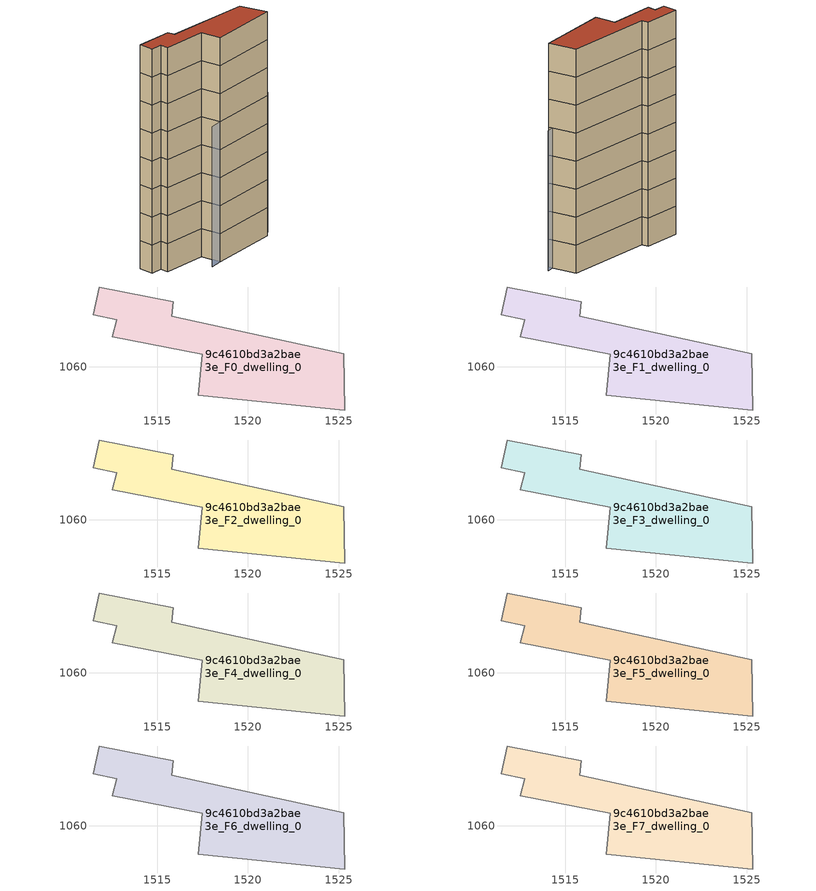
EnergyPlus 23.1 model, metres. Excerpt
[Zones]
9c4610bd3a2bae3e_F0_dwelling_0
 floor ground (EU_floor_Construction): 1525.27,1060.72 1525.34,1057.61 1517.26,1058.42 1517.47,1060.68 1512.51,1061.66 1512.76,1062.6 1511.46,1062.85 1511.79,1064.4 1515.86,1063.58 1515.79,1062.77 z0
 wall adiabatic (EU_wall_Construction): 1517.26,1058.42 1525.34,1057.61 1525.27,1060.72 1515.79,1062.77 1515.86,1063.58 1511.79,1064.4 1511.46,1062.85 1512.76,1062.6 1512.51,1061.66 1517.47,1060.68 1517.26,1058.42 z0:3
9c4610bd3a2bae3e_F1_dwelling_0
 floor to 9c4610bd3a2bae3e_F0_dwelling_0 (EU_floor_Construction): 1525.27,1060.72 1525.34,1057.61 1517.26,1058.42 1517.47,1060.68 1512.51,1061.66 1512.76,1062.6 1511.46,1062.85 1511.79,1064.4 1515.86,1063.58 1515.79,1062.77 z3
 wall adiabatic (EU_wall_Construction): 1517.26,1058.42 1525.34,1057.61 1525.27,1060.72 1515.79,1062.77 1515.86,1063.58 1511.79,1064.4 1511.46,1062.85 1512.76,1062.6 1512.51,1061.66 1517.47,1060.68 1517.26,1058.42 z3:6
9c4610bd3a2bae3e_F2_dwelling_0
 floor to 9c4610bd3a2bae3e_F1_dwelling_0 (EU_floor_Construction): 1525.27,1060.72 1525.34,1057.61 1517.26,1058.42 1517.47,1060.68 1512.51,1061.66 1512.76,1062.6 1511.46,1062.85 1511.79,1064.4 1515.86,1063.58 1515.79,1062.77 z6
 wall adiabatic (EU_wall_Construction): 1517.26,1058.42 1525.34,1057.61 1525.27,1060.72 1515.79,1062.77 1515.86,1063.58 1511.79,1064.4 1511.46,1062.85 1512.76,1062.6 1512.51,1061.66 1517.47,1060.68 1517.26,1058.42 z6:9
9c4610bd3a2bae3e_F3_dwelling_0
 floor to 9c4610bd3a2bae3e_F2_dwelling_0 (EU_floor_Construction): 1525.27,1060.72 1525.34,1057.61 1517.26,1058.42 1517.47,1060.68 1512.51,1061.66 1512.76,1062.6 1511.46,1062.85 1511.79,1064.4 1515.86,1063.58 1515.79,1062.77 z9
 wall adiabatic (EU_wall_Construction): 1517.26,1058.42 1525.34,1057.61 1525.27,1060.72 1515.79,1062.77 1515.86,1063.58 1511.79,1064.4 1511.46,1062.85 1512.76,1062.6 1512.51,1061.66 1517.47,1060.68 1517.26,1058.42 z9:12
9c4610bd3a2bae3e_F4_dwelling_0
 floor to 9c4610bd3a2bae3e_F3_dwelling_0 (EU_floor_Construction): 1525.27,1060.72 1525.34,1057.61 1517.26,1058.42 1517.47,1060.68 1512.51,1061.66 1512.76,1062.6 1511.46,1062.85 1511.79,1064.4 1515.86,1063.58 1515.79,1062.77 z12
 wall adiabatic (EU_wall_Construction): 1517.26,1058.42 1525.34,1057.61 1525.27,1060.72 1515.79,1062.77 1515.86,1063.58 1511.79,1064.4 1511.46,1062.85 1512.76,1062.6 1512.51,1061.66 1517.47,1060.68 1517.26,1058.42 z12:15
9c4610bd3a2bae3e_F5_dwelling_0
 floor to 9c4610bd3a2bae3e_F4_dwelling_0 (EU_floor_Construction): 1525.27,1060.72 1525.34,1057.61 1517.26,1058.42 1517.47,1060.68 1512.51,1061.66 1512.76,1062.6 1511.46,1062.85 1511.79,1064.4 1515.86,1063.58 1515.79,1062.77 z15
 wall adiabatic (EU_wall_Construction): 1517.26,1058.42 1525.34,1057.61 1525.27,1060.72 1515.79,1062.77 1515.86,1063.58 1511.79,1064.4 1511.46,1062.85 1512.76,1062.6 1512.51,1061.66 1517.47,1060.68 1517.26,1058.42 z15:18
9c4610bd3a2bae3e_F6_dwelling_0
 floor to 9c4610bd3a2bae3e_F5_dwelling_0 (EU_floor_Construction): 1525.27,1060.72 1525.34,1057.61 1517.26,1058.42 1517.47,1060.68 1512.51,1061.66 1512.76,1062.6 1511.46,1062.85 1511.79,1064.4 1515.86,1063.58 1515.79,1062.77 z18
 wall adiabatic (EU_wall_Construction): 1517.26,1058.42 1525.34,1057.61 1525.27,1060.72 1515.79,1062.77 1515.86,1063.58 1511.79,1064.4 1511.46,1062.85 1512.76,1062.6 1512.51,1061.66 1517.47,1060.68 1517.26,1058.42 z18:21
9c4610bd3a2bae3e_F7_dwelling_0
 floor to 9c4610bd3a2bae3e_F6_dwelling_0 (EU_floor_Construction): 1525.27,1060.72 1525.34,1057.61 1517.26,1058.42 1517.47,1060.68 1512.51,1061.66 1512.76,1062.6 1511.46,1062.85 1511.79,1064.4 1515.86,1063.58 1515.79,1062.77 z21
 wall adiabatic (EU_wall_Construction): 1517.26,1058.42 1525.34,1057.61 1525.27,1060.72 1515.79,1062.77 1515.86,1063.58 1511.79,1064.4 1511.46,1062.85 1512.76,1062.6 1512.51,1061.66 1517.47,1060.68 1517.26,1058.42 z21:24
 roof outside (EU_roof_Construction): 1525.34,1057.61 1525.27,1060.72 1515.79,1062.77 1515.86,1063.58 1511.79,1064.4 1511.46,1062.85 1512.76,1062.6 1512.51,1061.66 1517.47,1060.68 1517.26,1058.42 z24
shading: 1515.78,1058.49 1526.1,1057.99 z0:15
[Building]
EU S2 Campaign: North Axis=0; Terrain=City; Solar Distribution=FullExterior
[Site:Location]
Bologna: Latitude=44.5; Longitude=11.25; Time Zone=1; Elevation=37
[SizingPeriod:WeatherFileDays]
AnnualSizingPeriod: Begin Month=1; Begin Day of Month=1; End Month=12; End Day of Month=31; Day of Week for Start Day=Monday; Use Weather File Daylight Saving Period=No; Use Weather File Rain and Snow Indicators=No
[MATERIAL]
EU_InternalMass_Material: Roughness=MediumRough; Thickness=0.1; Conductivity=1; Density=1800; Specific Heat=900; Thermal Absorptance=0.9; Solar Absorptance=0.7; Visible Absorptance=0.7
[MATERIAL:NOMASS] Roughness=MediumRough; Thermal Absorptance=0.9; Solar Absorptance=0.7; Visible Absorptance=0.7
Name | Thermal Resistance
EU_wall_NoMass | 0.905828
EU_roof_NoMass | 0.37593
EU_floor_NoMass | 0.67114
[CONSTRUCTION]
EU_wall_Construction: EU_wall_NoMass
EU_roof_Construction: EU_roof_NoMass
EU_floor_Construction: EU_floor_NoMass
EU_InternalMass_Construction: EU_InternalMass_Material
[ZONE] Type=1; Multiplier=1; Ceiling Height=autocalculate; Floor Area=autocalculate; Part of Total Floor Area=Yes
Name | Volume
9c4610bd3a2bae3e_F0_dwelling_0 | 122.501
9c4610bd3a2bae3e_F1_dwelling_0; 9c4610bd3a2bae3e_F2_dwelling_0; 9c4610bd3a2bae3e_F3_dwelling_0; 9c4610bd3a2bae3e_F4_dwelling_0; 9c4610bd3a2bae3e_F5_dwelling_0; 9c4610bd3a2bae3e_F6_dwelling_0; 9c4610bd3a2bae3e_F7_dwelling_0 | 122.502
[INTERNALMASS] Construction=EU_InternalMass_Construction; Surface Area=40.834
Name | Zone or ZoneList
9c4610bd3a2bae3e_F0_dwelling_0_EU_InternalMass | 9c4610bd3a2bae3e_F0_dwelling_0
9c4610bd3a2bae3e_F1_dwelling_0_EU_InternalMass | 9c4610bd3a2bae3e_F1_dwelling_0
9c4610bd3a2bae3e_F2_dwelling_0_EU_InternalMass | 9c4610bd3a2bae3e_F2_dwelling_0
9c4610bd3a2bae3e_F3_dwelling_0_EU_InternalMass | 9c4610bd3a2bae3e_F3_dwelling_0
9c4610bd3a2bae3e_F4_dwelling_0_EU_InternalMass | 9c4610bd3a2bae3e_F4_dwelling_0
9c4610bd3a2bae3e_F5_dwelling_0_EU_InternalMass | 9c4610bd3a2bae3e_F5_dwelling_0
9c4610bd3a2bae3e_F6_dwelling_0_EU_InternalMass | 9c4610bd3a2bae3e_F6_dwelling_0
9c4610bd3a2bae3e_F7_dwelling_0_EU_InternalMass | 9c4610bd3a2bae3e_F7_dwelling_0
[OTHEREQUIPMENT] Fuel Type=Electricity; Design Level Calculation Method=Watts/Area; Power per Zone Floor Area=1; Fraction Latent=0; Fraction Radiant=0; Fraction Lost=0; Carbon Dioxide Generation Rate=0; EndUse Subcategory=EU_Step8_InternalGains
Name | Zone or ZoneList or Space or SpaceList | Schedule
EU_Step8_InternalGain_9c4610bd3a2bae3e_F0_dwelling_0_f000 | 9c4610bd3a2bae3e_F0_dwelling_0 | EU_Step8_GainSchedule_9c4610bd3a2bae3e_F0_dwelling_0_f000
EU_Step8_InternalGain_9c4610bd3a2bae3e_F1_dwelling_0_f000 | 9c4610bd3a2bae3e_F1_dwelling_0 | EU_Step8_GainSchedule_9c4610bd3a2bae3e_F1_dwelling_0_f000
EU_Step8_InternalGain_9c4610bd3a2bae3e_F2_dwelling_0_f000 | 9c4610bd3a2bae3e_F2_dwelling_0 | EU_Step8_GainSchedule_9c4610bd3a2bae3e_F2_dwelling_0_f000
EU_Step8_InternalGain_9c4610bd3a2bae3e_F3_dwelling_0_f000 | 9c4610bd3a2bae3e_F3_dwelling_0 | EU_Step8_GainSchedule_9c4610bd3a2bae3e_F3_dwelling_0_f000
EU_Step8_InternalGain_9c4610bd3a2bae3e_F4_dwelling_0_f000 | 9c4610bd3a2bae3e_F4_dwelling_0 | EU_Step8_GainSchedule_9c4610bd3a2bae3e_F4_dwelling_0_f000
EU_Step8_InternalGain_9c4610bd3a2bae3e_F5_dwelling_0_f000 | 9c4610bd3a2bae3e_F5_dwelling_0 | EU_Step8_GainSchedule_9c4610bd3a2bae3e_F5_dwelling_0_f000
EU_Step8_InternalGain_9c4610bd3a2bae3e_F6_dwelling_0_f000 | 9c4610bd3a2bae3e_F6_dwelling_0 | EU_Step8_GainSchedule_9c4610bd3a2bae3e_F6_dwelling_0_f000
EU_Step8_InternalGain_9c4610bd3a2bae3e_F7_dwelling_0_f000 | 9c4610bd3a2bae3e_F7_dwelling_0 | EU_Step8_GainSchedule_9c4610bd3a2bae3e_F7_dwelling_0_f000
[ZONEVENTILATION:DESIGNFLOWRATE] Schedule=EU_AlwaysOn; Design Flow Rate Calculation Method=AirChanges/Hour; Air Changes per Hour=0.73129; Ventilation Type=Natural; Fan Pressure Rise=0; Fan Total Efficiency=1; Constant Term Coefficient=1; Temperature Term Coefficient=0; Velocity Term Coefficient=0; Velocity Squared Term Coefficient=0; Minimum Indoor Temperature=-100; Maximum Indoor Temperature=100; Delta Temperature=-100; Minimum Outdoor Temperature=-100; Maximum Outdoor Temperature=100; Maximum Wind Speed=40
Name | Zone or ZoneList or Space or SpaceList
EU_ConstantAir_9c4610bd3a2bae3e_F0_dwelling_0 | 9c4610bd3a2bae3e_F0_dwelling_0
EU_ConstantAir_9c4610bd3a2bae3e_F1_dwelling_0 | 9c4610bd3a2bae3e_F1_dwelling_0
EU_ConstantAir_9c4610bd3a2bae3e_F2_dwelling_0 | 9c4610bd3a2bae3e_F2_dwelling_0
EU_ConstantAir_9c4610bd3a2bae3e_F3_dwelling_0 | 9c4610bd3a2bae3e_F3_dwelling_0
EU_ConstantAir_9c4610bd3a2bae3e_F4_dwelling_0 | 9c4610bd3a2bae3e_F4_dwelling_0
EU_ConstantAir_9c4610bd3a2bae3e_F5_dwelling_0 | 9c4610bd3a2bae3e_F5_dwelling_0
EU_ConstantAir_9c4610bd3a2bae3e_F6_dwelling_0 | 9c4610bd3a2bae3e_F6_dwelling_0
EU_ConstantAir_9c4610bd3a2bae3e_F7_dwelling_0 | 9c4610bd3a2bae3e_F7_dwelling_0
[HVACTEMPLATE:THERMOSTAT] Constant Heating Setpoint=20; Constant Cooling Setpoint=50
EU_HeatOnly_9c4610bd3a2bae3e_F0_dwelling_0; EU_HeatOnly_9c4610bd3a2bae3e_F1_dwelling_0; EU_HeatOnly_9c4610bd3a2bae3e_F2_dwelling_0; EU_HeatOnly_9c4610bd3a2bae3e_F3_dwelling_0; EU_HeatOnly_9c4610bd3a2bae3e_F4_dwelling_0; EU_HeatOnly_9c4610bd3a2bae3e_F5_dwelling_0; EU_HeatOnly_9c4610bd3a2bae3e_F6_dwelling_0; EU_HeatOnly_9c4610bd3a2bae3e_F7_dwelling_0
[HVACTEMPLATE:ZONE:IDEALLOADSAIRSYSTEM] System Availability Schedule=EU_AlwaysOn; Maximum Heating Supply Air Temperature=50; Minimum Cooling Supply Air Temperature=13; Maximum Heating Supply Air Humidity Ratio=0.0156; Minimum Cooling Supply Air Humidity Ratio=0.0077; Heating Limit=NoLimit; Cooling Limit=NoLimit; Heating Availability Schedule=EU_AlwaysOn; Cooling Availability Schedule=EU_CoolingOff; Dehumidification Control Type=ConstantSensibleHeatRatio; Cooling Sensible Heat Ratio=0.7; Dehumidification Setpoint=60; Humidification Control Type=None; Humidification Setpoint=30; Outdoor Air Method=None; Outdoor Air Flow Rate per Person=0.00944; Outdoor Air Flow Rate per Zone Floor Area=0; Outdoor Air Flow Rate per Zone=0; Demand Controlled Ventilation Type=None; Outdoor Air Economizer Type=NoEconomizer; Heat Recovery Type=None; Sensible Heat Recovery Effectiveness=0.7; Latent Heat Recovery Effectiveness=0.65
Name | Template Thermostat
9c4610bd3a2bae3e_F0_dwelling_0 | EU_HeatOnly_9c4610bd3a2bae3e_F0_dwelling_0
9c4610bd3a2bae3e_F1_dwelling_0 | EU_HeatOnly_9c4610bd3a2bae3e_F1_dwelling_0
9c4610bd3a2bae3e_F2_dwelling_0 | EU_HeatOnly_9c4610bd3a2bae3e_F2_dwelling_0
9c4610bd3a2bae3e_F3_dwelling_0 | EU_HeatOnly_9c4610bd3a2bae3e_F3_dwelling_0
9c4610bd3a2bae3e_F4_dwelling_0 | EU_HeatOnly_9c4610bd3a2bae3e_F4_dwelling_0
9c4610bd3a2bae3e_F5_dwelling_0 | EU_HeatOnly_9c4610bd3a2bae3e_F5_dwelling_0
9c4610bd3a2bae3e_F6_dwelling_0 | EU_HeatOnly_9c4610bd3a2bae3e_F6_dwelling_0
9c4610bd3a2bae3e_F7_dwelling_0 | EU_HeatOnly_9c4610bd3a2bae3e_F7_dwelling_0
[SIZING:ZONE] Zone Cooling Design Supply Air Temperature Input Method=SupplyAirTemperature; Zone Cooling Design Supply Air Temperature=13; Zone Heating Design Supply Air Temperature Input Method=SupplyAirTemperature; Zone Heating Design Supply Air Temperature=50; Zone Cooling Design Supply Air Humidity Ratio=0.008; Zone Heating Design Supply Air Humidity Ratio=0.008; Cooling Design Air Flow Method=DesignDay; Cooling Design Air Flow Rate=0; Cooling Minimum Air Flow per Zone Floor Area=0.000762; Cooling Minimum Air Flow=0; Cooling Minimum Air Flow Fraction=0.2; Heating Design Air Flow Method=DesignDay; Heating Design Air Flow Rate=0; Heating Maximum Air Flow per Zone Floor Area=0.002032; Heating Maximum Air Flow=0.141576; Heating Maximum Air Flow Fraction=0.3; Account for Dedicated Outdoor Air System=No; Dedicated Outdoor Air System Control Strategy=NeutralSupplyAir; Dedicated Outdoor Air Low Setpoint Temperature for Design=autosize; Dedicated Outdoor Air High Setpoint Temperature for Design=autosize; Zone Load Sizing Method=Sensible Load Only No Latent Load; Zone Latent Cooling Design Supply Air Humidity Ratio Input Method=HumidityRatioDifference; Zone Cooling Design Supply Air Humidity Ratio Difference=0.005; Zone Latent Heating Design Supply Air Humidity Ratio Input Method=HumidityRatioDifference; Zone Humidification Design Supply Air Humidity Ratio Difference=0.005
9c4610bd3a2bae3e_F0_dwelling_0; 9c4610bd3a2bae3e_F1_dwelling_0; 9c4610bd3a2bae3e_F2_dwelling_0; 9c4610bd3a2bae3e_F3_dwelling_0; 9c4610bd3a2bae3e_F4_dwelling_0; 9c4610bd3a2bae3e_F5_dwelling_0; 9c4610bd3a2bae3e_F6_dwelling_0; 9c4610bd3a2bae3e_F7_dwelling_0
[SCHEDULE:CONSTANT]
Name | Hourly Value
EU_AlwaysOn | 1
EU_CoolingOff | 0
[SCHEDULE:FILE] Column Number=1; Rows to Skip at Top=0; Number of Hours of Data=8760; Column Separator=Comma; Interpolate to Timestep=No; Minutes per Item=60; Adjust Schedule for Daylight Savings=Yes
Name | File
EU_Step8_GainSchedule_9c4610bd3a2bae3e_F0_dwelling_0_f000 | ../../schedules/9c4610bd3a2bae3e/9c4610bd3a2bae3e_F0_dwelling_0_f000_gain.csv
EU_Step8_GainSchedule_9c4610bd3a2bae3e_F1_dwelling_0_f000 | ../../schedules/9c4610bd3a2bae3e/9c4610bd3a2bae3e_F1_dwelling_0_f000_gain.csv
EU_Step8_GainSchedule_9c4610bd3a2bae3e_F2_dwelling_0_f000 | ../../schedules/9c4610bd3a2bae3e/9c4610bd3a2bae3e_F2_dwelling_0_f000_gain.csv
EU_Step8_GainSchedule_9c4610bd3a2bae3e_F3_dwelling_0_f000 | ../../schedules/9c4610bd3a2bae3e/9c4610bd3a2bae3e_F3_dwelling_0_f000_gain.csv
EU_Step8_GainSchedule_9c4610bd3a2bae3e_F4_dwelling_0_f000 | ../../schedules/9c4610bd3a2bae3e/9c4610bd3a2bae3e_F4_dwelling_0_f000_gain.csv
EU_Step8_GainSchedule_9c4610bd3a2bae3e_F5_dwelling_0_f000 | ../../schedules/9c4610bd3a2bae3e/9c4610bd3a2bae3e_F5_dwelling_0_f000_gain.csv
EU_Step8_GainSchedule_9c4610bd3a2bae3e_F6_dwelling_0_f000 | ../../schedules/9c4610bd3a2bae3e/9c4610bd3a2bae3e_F6_dwelling_0_f000_gain.csv
EU_Step8_GainSchedule_9c4610bd3a2bae3e_F7_dwelling_0_f000 | ../../schedules/9c4610bd3a2bae3e/9c4610bd3a2bae3e_F7_dwelling_0_f000_gain.csv
